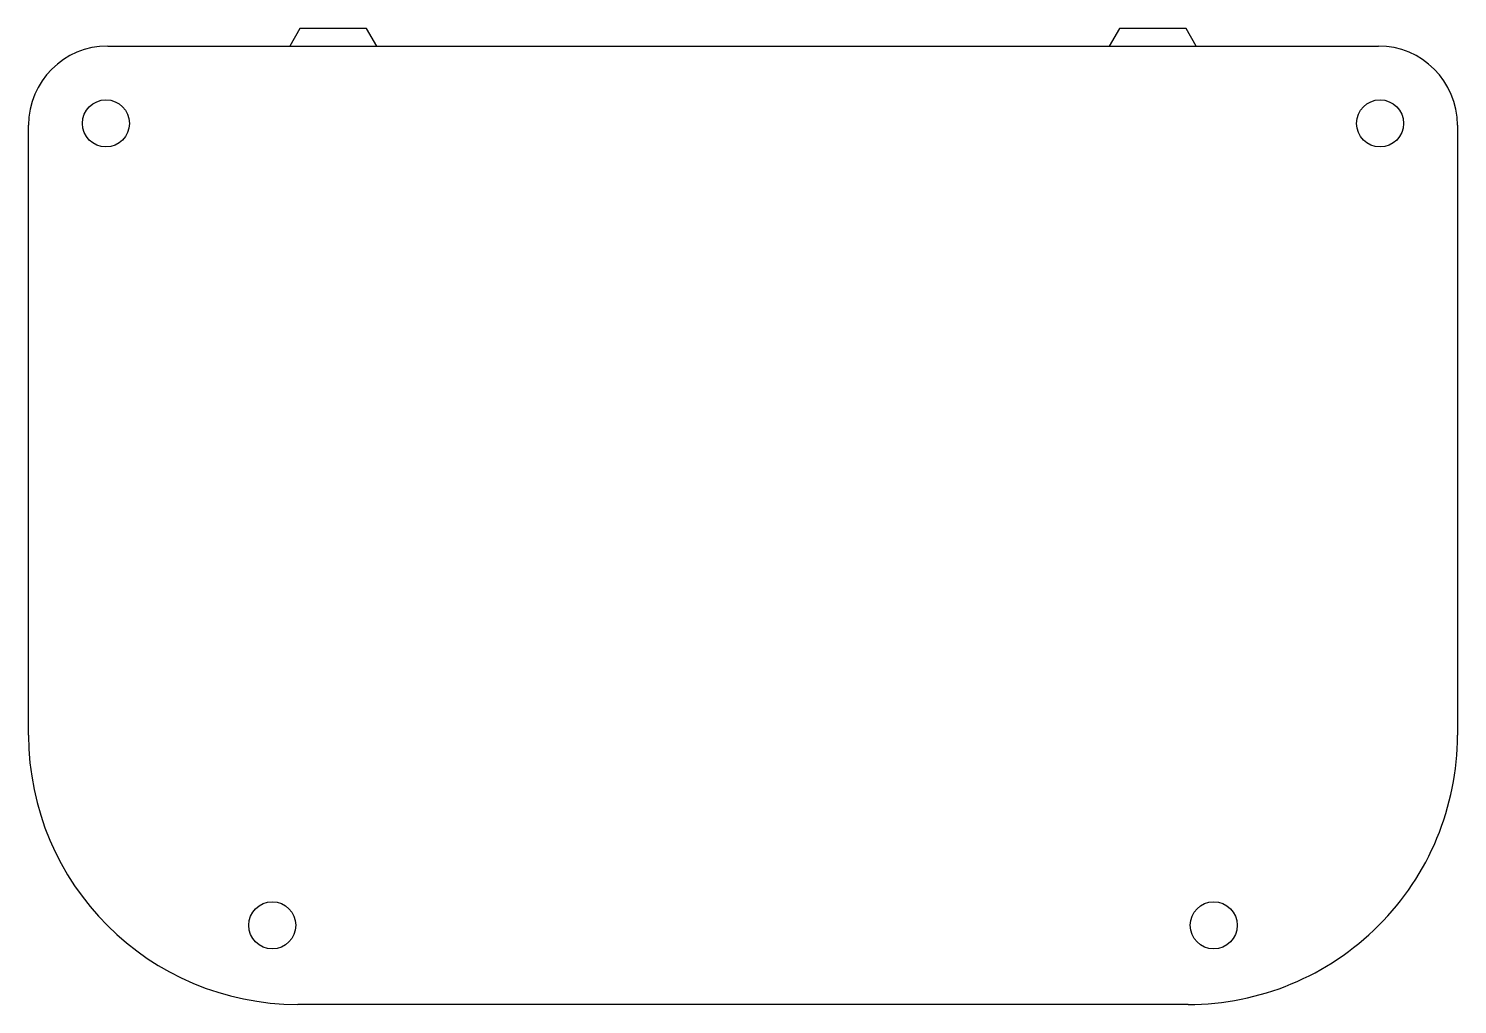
# Model space of a CAD drawing. Header units: millimetres. Extents: x -41 to 41, y -28 to 28.
import ezdxf

# ---------------------------------------------------------------- set-up
doc = ezdxf.new("R2010")
doc.units = ezdxf.units.MM

msp = doc.modelspace()

# ---------------------------------------------------------------- linework, layer by layer
at = {"color": 7, "linetype": 'Continuous'}
for p, q in [((-25.413, 27.987), (-25.99, 26.987)), ((-21.587, 27.987), (-25.413, 27.987)), ((-21.01, 26.987), (-21.587, 27.987)), ((21.587, 27.987), (21.01, 26.987)), ((25.413, 27.987), (21.587, 27.987)), ((25.99, 26.987), (25.413, 27.987)), ((-36.44, 26.987), (36.442, 26.987)), ((-40.977, -12.55), (-40.977, 22.45)), ((40.977, 22.45), (40.977, -12.55)), ((25.54, -27.987), (-25.54, -27.987))]:
    msp.add_line(p, q, dxfattribs=at)
for centre in [(-36.54, 22.55), (36.54, 22.55), (-27, -23.45), (27, -23.45)]:
    msp.add_circle(centre, 1.35, dxfattribs=at)
for centre, radius, start, end in [((-36.44, 22.45), 4.537, 90, 179.99604), ((36.441, 22.451), 4.536, 359.9832, 89.9832), ((-25.54, -12.55), 15.437, 180, 270), ((25.541, -12.551), 15.436, 269.99577, 359.99598)]:
    msp.add_arc(centre, radius, start, end, dxfattribs=at)

doc.saveas('drawing.dxf')
